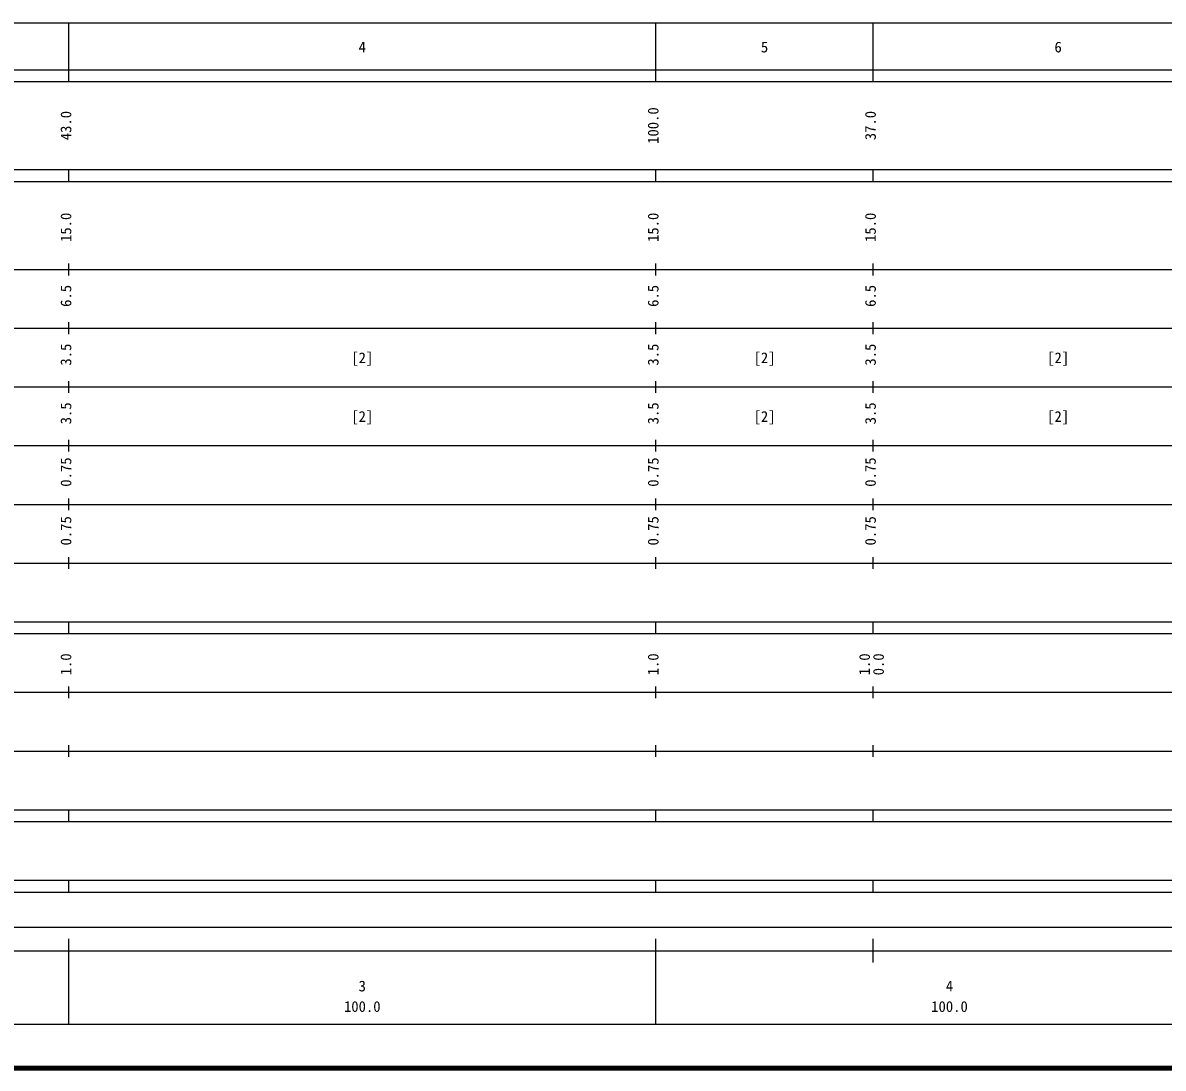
# Model space of a CAD drawing. Units: millimetres on the paper, enlarged 1000 times. Extents: x 40000 to 680000, y 20000 to 380000.
# Drawn here: x 260190 to 454389, y 20000 to 198000 of the extents above; entities that cross this region are included whole.
import ezdxf
from ezdxf.enums import TextEntityAlignment as Align

# ---------------------------------------------------------------- set-up
doc = ezdxf.new("R2010")
doc.units = ezdxf.units.MM
doc.header["$LTSCALE"] = 1000
doc.layers.add('M-TTL', color=2, linetype='Continuous', lineweight=140)
doc.layers.add('M-TTL-BAND', color=7, linetype='Continuous', lineweight=25)
doc.styles.add('ＭＳ ゴシック', font='')
doc.styles.get('ＭＳ ゴシック').set_extended_font_data('MS Gothic')

msp = doc.modelspace()

# ---------------------------------------------------------------- linework, layer by layer
at = {"layer": 'M-TTL'}
msp.add_line((40000, 20000), (680000, 20000), dxfattribs=at)
at = {"layer": 'M-TTL-BAND'}
for p, q in [((68000, 198000), (579000, 198000)), ((268000, 188000), (268000, 198000)), ((368000, 188000), (368000, 198000)), ((405000, 188000), (405000, 198000)), ((40000, 190000), (579000, 190000)), ((40000, 188000), (579000, 188000)), ((40000, 173000), (579000, 173000)), ((268000, 171000), (268000, 173000)), ((368000, 171000), (368000, 173000)), ((405000, 171000), (405000, 173000)), ((40000, 171000), (579000, 171000)), ((40000, 156000), (579000, 156000)), ((268000, 155000), (268000, 157000)), ((368000, 155000), (368000, 157000)), ((405000, 155000), (405000, 157000)), ((46000, 146000), (579000, 146000)), ((268000, 145000), (268000, 147000)), ((368000, 145000), (368000, 147000)), ((405000, 145000), (405000, 147000)), ((52000, 136000), (579000, 136000)), ((268000, 135000), (268000, 137000)), ((368000, 135000), (368000, 137000)), ((405000, 135000), (405000, 137000)), ((268000, 125000), (268000, 127000)), ((368000, 125000), (368000, 127000)), ((405000, 125000), (405000, 127000)), ((46000, 126000), (579000, 126000)), ((268000, 115000), (268000, 117000)), ((368000, 115000), (368000, 117000)), ((405000, 115000), (405000, 117000)), ((52000, 116000), (579000, 116000)), ((268000, 105000), (268000, 107000)), ((368000, 105000), (368000, 107000)), ((405000, 105000), (405000, 107000)), ((46000, 106000), (579000, 106000)), ((40000, 96000), (579000, 96000)), ((268000, 94000), (268000, 96000)), ((368000, 94000), (368000, 96000)), ((405000, 94000), (405000, 96000)), ((40000, 94000), (579000, 94000)), ((49000, 84000), (579000, 84000)), ((268000, 83000), (268000, 85000)), ((368000, 83000), (368000, 85000)), ((405000, 83000), (405000, 85000)), ((40000, 74000), (579000, 74000)), ((268000, 73000), (268000, 75000)), ((368000, 73000), (368000, 75000)), ((405000, 73000), (405000, 75000)), ((40000, 64000), (579000, 64000)), ((268000, 62000), (268000, 64000)), ((368000, 62000), (368000, 64000)), ((405000, 62000), (405000, 64000)), ((40000, 62000), (579000, 62000)), ((40000, 52000), (579000, 52000)), ((268000, 50000), (268000, 52000)), ((368000, 50000), (368000, 52000)), ((405000, 50000), (405000, 52000)), ((40000, 50000), (579000, 50000)), ((71000, 44000), (465000, 44000)), ((268000, 27500), (268000, 42000)), ((368000, 27500), (368000, 42000)), ((405000, 38000), (405000, 42000)), ((40000, 40000), (579000, 40000)), ((68000, 27500), (579000, 27500))]:
    msp.add_line(p, q, dxfattribs=at)

# ---------------------------------------------------------------- texts
at = {"layer": 'M-TTL-BAND', "style": 'ＭＳ ゴシック'}
for s, p in [('4', (318000, 192405)), ('5', (386500, 192405)), ('6', (436500, 192405)), ('[2]', (318000, 139500)), ('[2]', (386500, 139500)), ('[2]', (436500, 139500)), ('[2]', (318000, 129500)), ('[2]', (386500, 129500)), ('[2]', (436500, 129500)), ('3', (318000, 32523)), ('4', (418000, 32523)), ('100.0', (318000, 29033)), ('100.0', (418000, 29033))]:
    msp.add_text(s, height=1833, dxfattribs=at).set_placement(p, align=Align.BOTTOM_CENTER)
for s, p in [('43.0', (269000, 180500)), ('100.0', (369000, 180500)), ('37.0', (406000, 180500)), ('15.0', (269000, 163174)), ('15.0', (369000, 163174)), ('15.0', (406000, 163174)), ('6.5', (269000, 151500)), ('6.5', (369000, 151500)), ('6.5', (406000, 151500)), ('3.5', (269000, 141500)), ('3.5', (369000, 141500)), ('3.5', (406000, 141500)), ('3.5', (269000, 131500)), ('3.5', (369000, 131500)), ('3.5', (406000, 131500)), ('0.75', (269000, 121500)), ('0.75', (369000, 121500)), ('0.75', (406000, 121500)), ('0.75', (269000, 111500)), ('0.75', (369000, 111500)), ('0.75', (406000, 111500)), ('1.0', (269000, 88764)), ('1.0', (369000, 88764)), ('1.0', (405000, 88764)), ('0.0', (407370, 88764))]:
    msp.add_text(s, height=1833, rotation=90, dxfattribs=at).set_placement(p, align=Align.BOTTOM_CENTER)

doc.saveas('drawing.dxf')
